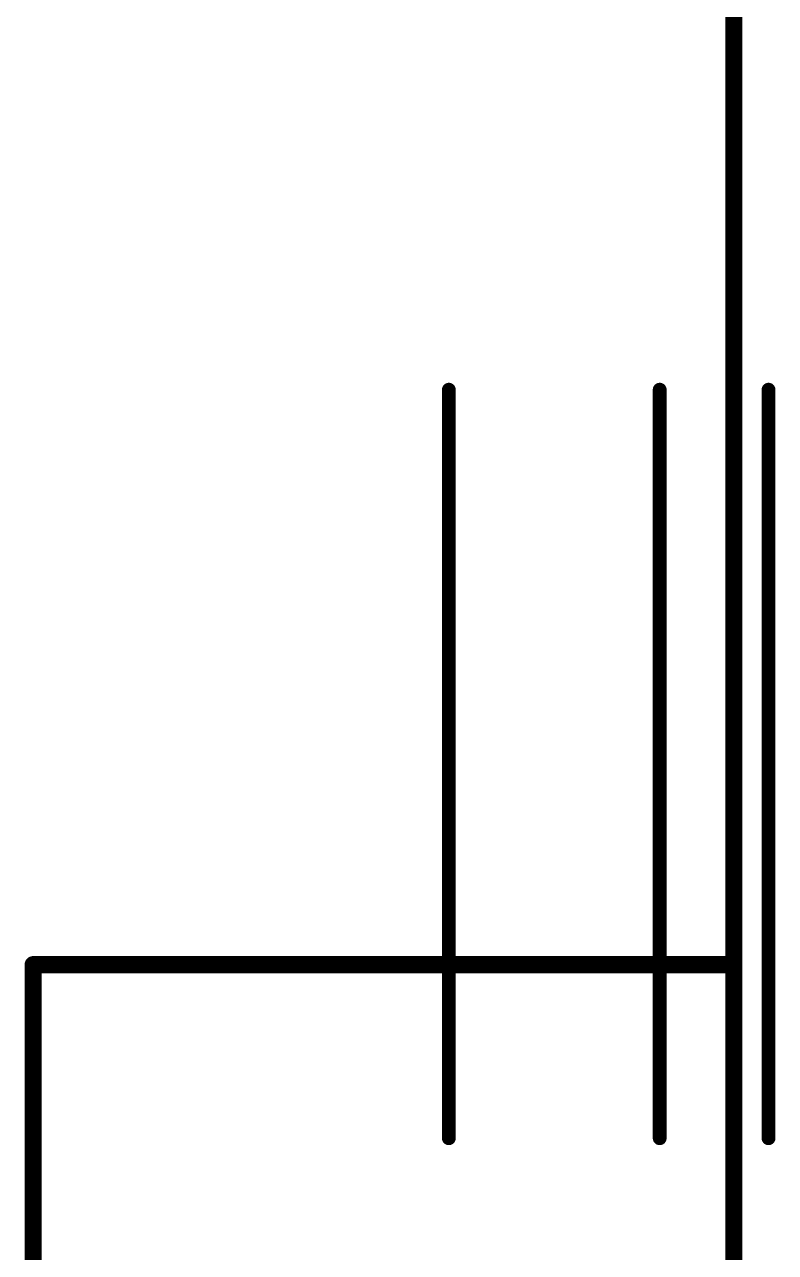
# Model space of a CAD drawing. Extents: x -20 to 87, y -17 to 53.
# Drawn here: x -10.43 to 0.61, y 8.91 to 26.96 of the extents above; entities that cross this region are included whole.
import ezdxf

# ---------------------------------------------------------------- set-up
doc = ezdxf.new("R2010")
doc.units = 0
for name, color, linetype in [('1', 12, 'CONTINUOUS'), ('16', 132, 'CONTINUOUS'), ('20', 53, 'CONTINUOUS'), ('51', 53, 'CONTINUOUS')]:
    doc.layers.add(name, color=color, linetype=linetype)

msp = doc.modelspace()

# ---------------------------------------------------------------- linework, layer by layer
at = {"layer": '1', "const_width": 0.254}
msp.add_lwpolyline([(0, 2.54), (0, 50.8)], dxfattribs=at)
at = {"layer": '16', "const_width": 0.254}
msp.add_lwpolyline([(0, 2.54), (0, 50.8)], dxfattribs=at)
at = {"layer": '20', "const_width": 0.2032}
msp.add_lwpolyline([(0, 2.54), (0, 50.8)], dxfattribs=at)
at = {"layer": '51'}
for points, const_width in [([(0, 31.64), (0, 2.54)], 0.254), ([(-4.19, 21.59), (-4.19, 10.59)], 0.2032), ([(-1.09, 21.59), (-1.09, 10.59)], 0.2032), ([(0.51, 10.59), (0.51, 21.59)], 0.2032), ([(-10.3, 13.14), (-10.3, 4.14)], 0.254), ([(-10.3, 13.14), (-0.1, 13.14)], 0.254)]:
    msp.add_lwpolyline(points, dxfattribs=dict(at, const_width=const_width))
for points, const_width in [([(-4.1392, 21.59, 1), (-4.2408, 21.59)], 0.1016), ([(-1.0392, 21.59, 1), (-1.1408, 21.59)], 0.1016), ([(0.5608, 21.59, 1), (0.4592, 21.59)], 0.1016), ([(-10.2365, 13.14, 1), (-10.3635, 13.14)], 0.127), ([(-10.3, 13.2035, 1), (-10.3, 13.0765)], 0.127), ([(-0.1, 13.0765, 1), (-0.1, 13.2035)], 0.127), ([(-4.2408, 10.59, 1), (-4.1392, 10.59)], 0.1016), ([(-1.1408, 10.59, 1), (-1.0392, 10.59)], 0.1016), ([(0.4592, 10.59, 1), (0.5608, 10.59)], 0.1016)]:
    msp.add_lwpolyline(points, format="xyb", dxfattribs=dict(at, const_width=const_width))

doc.saveas('drawing.dxf')
